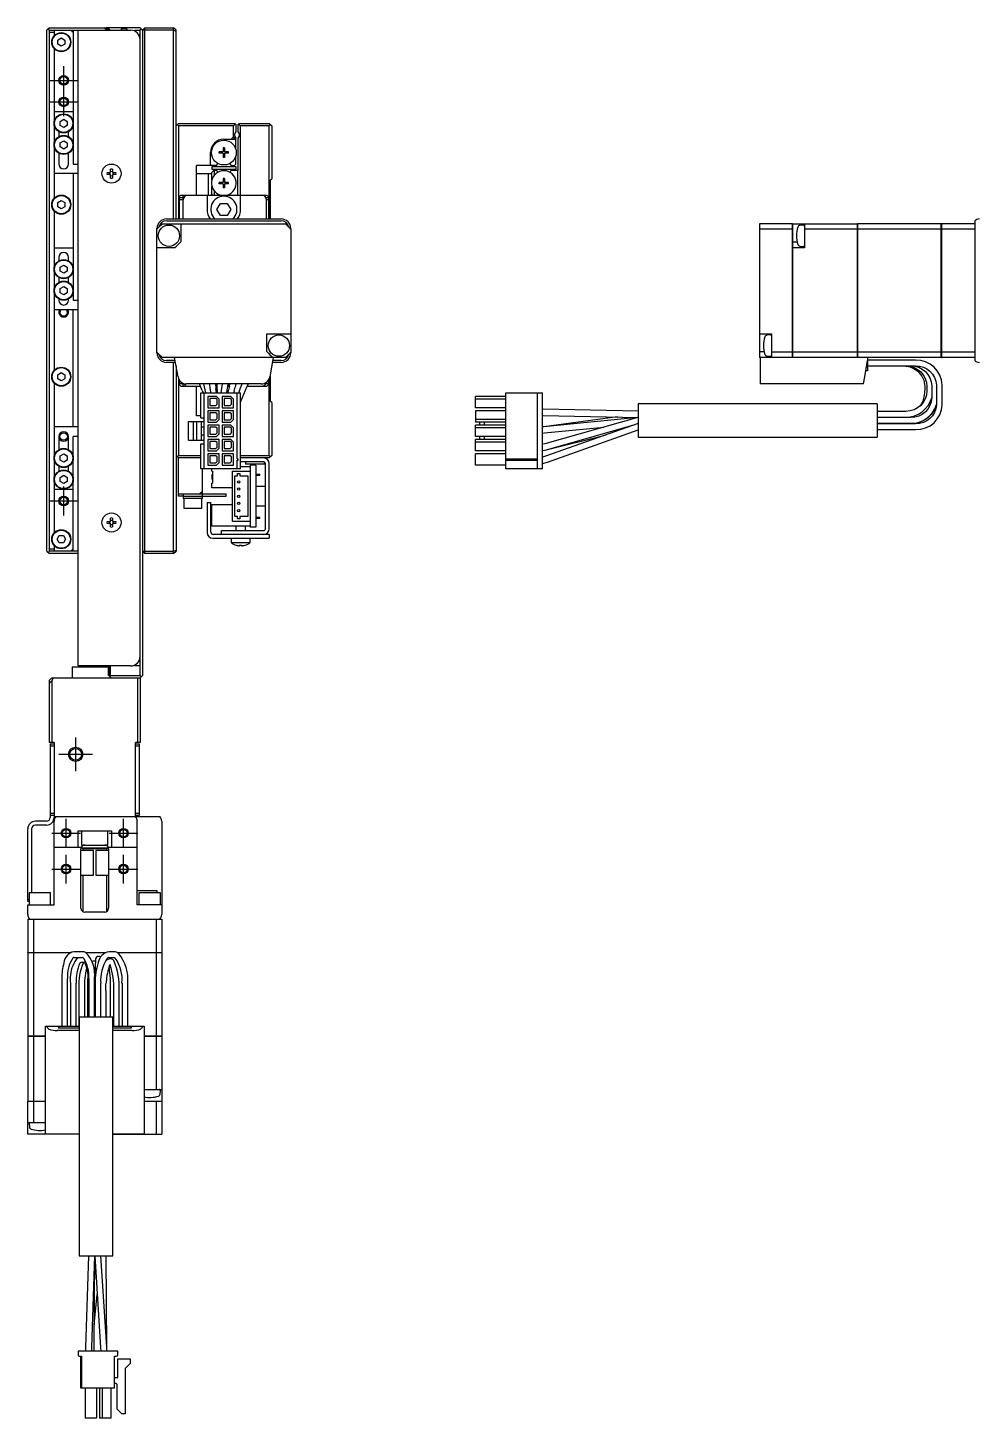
# Model space of a CAD drawing. Extents: x 0 to 803, y -8 to 480.
# Drawn here: x 418.7 to 617.3, y 96.7 to 387.6 of the extents above; entities that cross this region are included whole.
import ezdxf

# ---------------------------------------------------------------- set-up
doc = ezdxf.new("R2010")
doc.units = 0
doc.header["$LTSCALE"] = 0.5
doc.linetypes.add('CENTER', pattern=[50.8, 31.75, -6.35, 6.35, -6.35])
for name, color, linetype in [('MSM_CENTER', 1, 'CENTER'), ('MSM_CONTINUOUS', 7, 'CONTINUOUS'), ('MSM_NARROW', 5, 'CONTINUOUS')]:
    doc.layers.add(name, color=color, linetype=linetype)

msp = doc.modelspace()

# ---------------------------------------------------------------- linework, layer by layer
at = {"layer": 'MSM_CENTER'}
for p, q in [((426.24, 369.11), (426.24, 379.61)), ((423.24, 376.61), (429.24, 376.61)), ((423.24, 372.11), (429.24, 372.11)), ((426.24, 285.61), (426.24, 291.61)), ((423.24, 288.61), (429.24, 288.61)), ((428.74, 239.11), (428.74, 232.11)), ((425.24, 235.61), (432.24, 235.61)), ((426.74, 216.11), (426.74, 222.11)), ((438.74, 216.11), (438.74, 222.11)), ((423.74, 219.11), (429.74, 219.11)), ((435.74, 219.11), (441.74, 219.11)), ((426.74, 208.61), (426.74, 214.61)), ((438.74, 208.61), (438.74, 214.61)), ((423.74, 211.61), (429.74, 211.61)), ((435.74, 211.61), (441.74, 211.61))]:
    msp.add_line(p, q, dxfattribs=at)
at = {"layer": 'MSM_CONTINUOUS'}
for p, q in [((423.24, 387.61), (422.74, 387.11)), ((422.74, 278.11), (422.74, 387.11)), ((422.99, 387.36), (423.24, 387.11)), ((423.24, 387.61), (434.74, 387.61)), ((423.24, 278.11), (423.24, 387.11)), ((423.24, 387.11), (440.24, 387.11)), ((424.24, 387.11), (424.24, 385.93)), ((427.74, 387.11), (428.24, 386.61)), ((428.24, 387.11), (428.24, 359.11)), ((429.24, 254.11), (429.24, 387.11)), ((435.24, 387.11), (434.74, 387.61)), ((434.84, 387.51), (435.04, 387.51)), ((434.94, 387.51), (435.04, 387.61)), ((442.24, 387.61), (435.04, 387.61)), ((435.04, 387.11), (435.14, 387.21)), ((435.34, 387.11), (435.34, 387.21)), ((435.54, 387.11), (435.54, 387.61)), ((435.74, 387.11), (435.74, 387.61)), ((435.94, 387.11), (435.74, 387.31)), ((439.44, 387.41), (438.24, 387.41)), ((438.24, 387.41), (438.24, 387.11)), ((439.44, 387.41), (439.44, 387.11)), ((441.04, 387.11), (442.24, 387.11)), ((442.24, 387.61), (442.74, 387.11)), ((442.49, 387.36), (442.24, 387.11)), ((442.24, 252.11), (442.24, 387.11)), ((443.24, 387.61), (442.74, 387.11)), ((449.24, 387.11), (442.74, 387.11)), ((442.74, 387.11), (442.74, 252.11)), ((443.24, 387.61), (449.24, 387.61)), ((443.24, 277.61), (443.24, 387.61)), ((449.24, 347.61), (449.24, 387.61)), ((449.74, 387.11), (449.24, 387.61)), ((449.24, 387.11), (449.74, 386.9)), ((449.74, 347.61), (449.74, 387.11)), ((424.24, 386.61), (423.24, 386.61)), ((424.99, 385.04), (425.74, 385.48)), ((424.99, 384.18), (424.99, 385.04)), ((425.74, 383.75), (424.99, 384.18)), ((425.74, 385.48), (426.49, 385.04)), ((426.49, 384.18), (425.74, 383.75)), ((426.49, 385.04), (426.49, 384.18)), ((424.24, 383.29), (424.24, 351.93)), ((424.24, 370.11), (428.24, 370.11)), ((425.49, 368.04), (426.24, 368.48)), ((425.49, 367.18), (425.49, 368.04)), ((426.24, 366.75), (425.49, 367.18)), ((426.24, 368.48), (426.99, 368.04)), ((426.99, 367.18), (426.24, 366.75)), ((426.99, 368.04), (426.99, 367.18)), ((449.74, 367.11), (450.24, 367.61)), ((449.99, 367.36), (450.24, 367.11)), ((450.24, 367.61), (462.04, 367.61)), ((450.24, 367.11), (450.24, 347.61)), ((461.74, 367.11), (450.24, 367.11)), ((461.74, 367.11), (462.14, 367.51)), ((461.74, 364.81), (461.74, 367.11)), ((462.24, 367.41), (462.04, 367.61)), ((462.24, 367.41), (462.24, 365.87)), ((462.74, 367.41), (462.94, 367.61)), ((462.74, 365.87), (462.74, 367.41)), ((462.79, 367.46), (463.14, 367.11)), ((462.94, 367.61), (469.24, 367.61)), ((463.14, 367.11), (463.14, 352.61)), ((469.24, 367.11), (463.14, 367.11)), ((469.24, 367.61), (469.74, 367.11)), ((469.49, 367.36), (469.24, 367.11)), ((469.24, 347.61), (469.24, 367.11)), ((469.74, 367.11), (469.74, 356.01)), ((425.24, 365.88), (425.24, 364.84)), ((425.49, 363.54), (426.24, 363.98)), ((426.24, 363.98), (426.99, 363.54)), ((427.24, 364.84), (427.24, 365.88)), ((459.74, 364.31), (462.24, 364.31)), ((461.74, 364.81), (461.24, 364.31)), ((462.09, 364.31), (461.74, 364.81)), ((462.24, 362.23), (462.24, 364.55)), ((462.74, 357.81), (462.74, 364.55)), ((425.24, 361.38), (425.24, 359.11)), ((425.49, 362.68), (425.49, 363.54)), ((426.24, 362.25), (425.49, 362.68)), ((426.99, 362.68), (426.24, 362.25)), ((426.99, 363.54), (426.99, 362.68)), ((427.24, 359.11), (427.24, 361.38)), ((456.94, 358.81), (456.94, 361.51)), ((459.54, 361.66), (458.74, 361.66)), ((458.74, 361.37), (458.74, 361.66)), ((459.54, 361.37), (458.74, 361.37)), ((459.27, 361.66), (459.27, 361.37)), ((459.89, 362.51), (459.6, 362.51)), ((459.6, 362.51), (459.6, 361.72)), ((459.89, 361.98), (459.6, 361.98)), ((459.6, 361.31), (459.6, 360.51)), ((459.6, 361.04), (459.89, 361.04)), ((459.89, 362.51), (459.89, 361.72)), ((459.89, 361.31), (459.89, 360.51)), ((460.74, 361.66), (459.95, 361.66)), ((460.74, 361.37), (459.95, 361.37)), ((460.21, 361.66), (460.21, 361.37)), ((460.74, 361.37), (460.74, 361.66)), ((462.24, 359.11), (462.24, 360.8)), ((428.24, 359.11), (429.24, 359.11)), ((436.04, 357.31), (436.04, 358.04)), ((436.44, 358.04), (436.44, 357.31)), ((458.19, 358.81), (454.04, 358.81)), ((454.04, 352.61), (454.04, 358.81)), ((457.24, 358.61), (457.24, 358.01)), ((457.24, 358.61), (462.24, 358.61)), ((457.24, 358.01), (462.24, 358.01)), ((457.74, 357.81), (457.24, 357.31)), ((457.74, 357.81), (457.74, 356.77)), ((457.74, 357.81), (458.2, 357.81)), ((458.19, 358.81), (458.34, 359.07)), ((458.2, 357.81), (458.28, 357.67)), ((459.89, 360.51), (459.6, 360.51)), ((461.07, 357.44), (461.28, 357.81)), ((461.14, 359.07), (461.29, 358.81)), ((461.28, 357.81), (462.74, 357.81)), ((461.29, 358.81), (461.94, 358.81)), ((461.94, 358.81), (462.24, 359.11)), ((462.24, 358.61), (462.24, 358.01)), ((462.64, 352.61), (462.64, 357.81)), ((429.24, 357.11), (424.24, 357.11)), ((428.24, 357.11), (428.24, 330.61)), ((435.31, 357.31), (436.04, 357.31)), ((436.04, 356.91), (435.31, 356.91)), ((436.04, 356.18), (436.04, 356.91)), ((436.44, 357.31), (437.17, 357.31)), ((437.17, 356.91), (436.44, 356.91)), ((436.44, 356.91), (436.44, 356.18)), ((457.24, 357.06), (454.04, 357.06)), ((456.54, 352.61), (456.54, 357.06)), ((457.24, 355.83), (457.24, 357.31)), ((459.54, 355.26), (458.74, 355.26)), ((458.74, 354.97), (458.74, 355.26)), ((459.54, 354.97), (458.74, 354.97)), ((459.27, 355.26), (459.27, 354.97)), ((459.89, 356.11), (459.6, 356.11)), ((459.6, 356.11), (459.6, 355.32)), ((459.89, 355.58), (459.6, 355.58)), ((459.6, 354.91), (459.6, 354.11)), ((459.89, 356.11), (459.89, 355.32)), ((459.89, 354.91), (459.89, 354.11)), ((460.74, 355.26), (459.95, 355.26)), ((460.74, 354.97), (459.95, 354.97)), ((460.21, 355.26), (460.21, 354.97)), ((460.74, 354.97), (460.74, 355.26)), ((469.44, 355.71), (469.74, 356.01)), ((469.44, 355.71), (469.44, 347.61)), ((450.74, 352.61), (450.24, 352.11)), ((450.44, 352.11), (451.24, 352.11)), ((450.44, 347.61), (450.44, 352.11)), ((450.74, 352.61), (468.74, 352.61)), ((451.24, 351.61), (451.24, 352.61)), ((456.24, 352.61), (456.24, 349.61)), ((457.24, 352.61), (457.24, 354.4)), ((457.24, 352.81), (457.44, 352.61)), ((457.74, 353.45), (457.74, 352.61)), ((459.6, 354.64), (459.89, 354.64)), ((459.89, 354.11), (459.6, 354.11)), ((463.24, 349.61), (463.24, 352.61)), ((468.24, 352.41), (468.24, 352.61)), ((468.51, 352.11), (469.04, 352.11)), ((469.24, 352.11), (468.74, 352.61)), ((469.04, 352.11), (469.04, 347.61)), ((424.24, 349.29), (424.24, 315.93)), ((424.99, 351.04), (425.74, 351.48)), ((424.99, 350.18), (424.99, 351.04)), ((425.74, 349.75), (424.99, 350.18)), ((425.74, 351.48), (426.49, 351.04)), ((426.49, 350.18), (425.74, 349.75)), ((426.49, 351.04), (426.49, 350.18)), ((451.24, 351.61), (450.44, 351.61)), ((451.24, 347.61), (451.24, 351.61)), ((458.3, 349.61), (459.02, 350.86)), ((459.02, 348.36), (458.3, 349.61)), ((459.02, 350.86), (460.46, 350.86)), ((460.46, 350.86), (461.18, 349.61)), ((461.18, 349.61), (460.46, 348.36)), ((469.04, 351.61), (468.64, 351.61)), ((468.64, 347.61), (468.64, 351.61)), ((446.9, 346.61), (472.59, 346.61)), ((447.74, 347.61), (471.74, 347.61)), ((447.74, 347.23), (471.74, 347.23)), ((450.74, 346.61), (450.74, 342.86)), ((460.46, 348.36), (459.02, 348.36)), ((578.66, 346.61), (571.77, 346.61)), ((571.77, 346.61), (571.77, 318.61)), ((578.66, 318.61), (578.66, 346.61)), ((578.67, 346.6), (578.66, 346.6)), ((578.67, 346.61), (578.67, 318.61)), ((578.67, 346.61), (592.27, 346.61)), ((580.96, 346.34), (580.19, 346.28)), ((581.17, 346.61), (581.17, 341.61)), ((592.27, 318.61), (592.27, 346.61)), ((592.27, 346.6), (592.28, 346.6)), ((609.77, 346.61), (592.28, 346.61)), ((592.28, 346.61), (592.28, 318.61)), ((609.77, 318.61), (609.77, 346.61)), ((609.77, 346.6), (609.78, 346.6)), ((616.77, 346.61), (609.78, 346.61)), ((609.78, 346.61), (609.78, 318.61)), ((616.77, 347.23), (616.77, 317.99)), ((445.74, 319.61), (445.74, 345.61)), ((473.74, 345.61), (473.74, 319.61)), ((578.66, 345.46), (571.77, 345.46)), ((578.67, 345.45), (578.66, 345.45)), ((592.27, 345.46), (581.17, 345.46)), ((592.27, 345.45), (592.28, 345.45)), ((609.77, 345.46), (592.28, 345.46)), ((609.77, 345.45), (609.78, 345.45)), ((616.77, 345.46), (609.78, 345.46)), ((424.24, 341.61), (428.24, 341.61)), ((449.49, 341.61), (445.74, 341.61)), ((578.67, 342.86), (579.61, 342.86)), ((581.17, 341.61), (578.67, 341.61)), ((580.19, 341.95), (580.96, 341.88)), ((425.24, 339.61), (425.24, 338.84)), ((425.49, 337.54), (426.24, 337.98)), ((425.49, 336.68), (425.49, 337.54)), ((426.24, 337.98), (426.99, 337.54)), ((426.99, 337.54), (426.99, 336.68)), ((427.24, 338.84), (427.24, 339.61)), ((425.24, 335.38), (425.24, 334.34)), ((426.24, 336.25), (425.49, 336.68)), ((426.99, 336.68), (426.24, 336.25)), ((427.24, 334.34), (427.24, 335.38)), ((425.49, 333.04), (426.24, 333.48)), ((425.49, 332.18), (425.49, 333.04)), ((426.24, 331.75), (425.49, 332.18)), ((426.24, 333.48), (426.99, 333.04)), ((426.99, 332.18), (426.24, 331.75)), ((426.99, 333.04), (426.99, 332.18)), ((425.24, 330.88), (425.24, 330.61)), ((427.24, 330.61), (427.24, 330.88)), ((428.24, 330.61), (429.24, 330.61)), ((429.24, 328.61), (424.24, 328.61)), ((428.24, 304.11), (428.24, 328.61)), ((468.74, 323.61), (473.74, 323.61)), ((468.74, 319.86), (468.74, 323.61)), ((571.77, 323.61), (574.27, 323.61)), ((574.07, 323.34), (573.3, 323.28)), ((574.27, 323.61), (574.27, 318.61)), ((472.59, 318.61), (446.89, 318.61)), ((449.55, 317.99), (447.74, 317.99)), ((449.62, 317.61), (447.74, 317.61)), ((449.24, 277.61), (449.24, 317.61)), ((450.15, 314.6), (449.44, 318.61)), ((470.04, 318.61), (469.33, 314.6)), ((471.74, 317.61), (469.86, 317.61)), ((471.74, 317.99), (469.93, 317.99)), ((571.77, 319.86), (572.72, 319.86)), ((609.77, 318.61), (571.77, 318.61)), ((571.87, 318.61), (571.87, 313.11)), ((573.3, 318.95), (574.07, 318.88)), ((578.66, 319.77), (574.27, 319.77)), ((578.67, 319.77), (578.66, 319.77)), ((578.67, 318.62), (578.66, 318.62)), ((592.27, 319.77), (578.67, 319.77)), ((592.27, 319.77), (592.28, 319.77)), ((592.27, 318.62), (592.28, 318.62)), ((609.77, 319.77), (592.28, 319.77)), ((593.77, 314.6), (594.37, 318.01)), ((594.37, 318.61), (594.37, 315.81)), ((604.37, 318.06), (594.37, 318.06)), ((609.77, 319.77), (609.78, 319.77)), ((609.77, 318.62), (609.78, 318.62)), ((616.77, 319.77), (609.78, 319.77)), ((616.77, 318.61), (609.78, 318.61)), ((424.99, 315.04), (425.74, 315.48)), ((424.99, 314.18), (424.99, 315.04)), ((425.74, 313.75), (424.99, 314.18)), ((425.74, 315.48), (426.49, 315.04)), ((426.49, 314.18), (425.74, 313.75)), ((426.49, 315.04), (426.49, 314.18)), ((449.74, 316.91), (449.74, 278.11)), ((450.24, 314.27), (450.24, 298.11)), ((469.24, 298.11), (469.24, 314.27)), ((469.44, 315.21), (469.44, 309.51)), ((593.51, 313.11), (593.77, 314.6)), ((594.37, 315.81), (593.99, 315.81)), ((594.37, 316.86), (604.37, 316.86)), ((601.89, 316.86), (602.13, 316.86)), ((424.24, 313.29), (424.24, 281.93)), ((450.24, 313.11), (450.74, 312.61)), ((450.44, 313.11), (450.44, 313.89)), ((450.44, 313.61), (450.68, 313.61)), ((451.24, 313.11), (450.44, 313.11)), ((450.74, 312.61), (454.85, 312.61)), ((451.24, 312.61), (451.24, 313.25)), ((467.56, 313.11), (451.92, 313.11)), ((454.04, 306.41), (454.04, 312.61)), ((455.23, 311.7), (454.64, 313.11)), ((455.23, 311.7), (455.44, 311.21)), ((455.99, 311.21), (455.57, 313.11)), ((456.9, 311.99), (456.8, 313.11)), ((456.9, 311.99), (456.96, 311.21)), ((458.01, 313.11), (458.09, 312.09)), ((458.34, 312.61), (458.05, 312.61)), ((458.17, 311.21), (458.09, 312.09)), ((458.36, 311.95), (458.33, 313.11)), ((458.36, 311.95), (458.37, 311.21)), ((459.4, 313.11), (459.13, 311.21)), ((460.34, 311.21), (460.62, 313.11)), ((460.9, 312.61), (460.54, 312.61)), ((460.63, 311.21), (460.74, 311.79)), ((460.91, 312.66), (460.74, 311.79)), ((460.91, 312.66), (461, 313.11)), ((461.92, 311.56), (461.85, 311.21)), ((461.92, 311.56), (462.09, 312.44)), ((462.22, 313.11), (462.09, 312.44)), ((462.87, 311.21), (463.28, 312.52)), ((463.21, 309.26), (464.64, 312.63)), ((463.53, 313.09), (463.27, 312.48)), ((463.47, 313.11), (463.28, 312.52)), ((463.31, 312.61), (463.33, 312.61)), ((464.63, 312.61), (468.74, 312.61)), ((464.84, 313.11), (464.64, 312.63)), ((468.24, 312.61), (468.24, 312.81)), ((469.04, 313.11), (468.51, 313.11)), ((468.74, 312.61), (469.24, 313.11)), ((468.81, 313.61), (469.04, 313.61)), ((469.04, 313.89), (469.04, 313.11)), ((593.51, 313.11), (571.87, 313.11)), ((606.3, 312.1), (606.18, 310.71)), ((606.77, 312.55), (606.77, 311.67)), ((607.77, 312.7), (607.77, 310.22)), ((608.77, 312.86), (608.77, 308.76)), ((609.97, 308.76), (609.97, 312.86)), ((454.93, 306.02), (454.93, 311.21)), ((454.93, 311.21), (463.21, 311.21)), ((455.64, 295.36), (455.64, 311.21)), ((456.37, 310.49), (456.37, 308.09)), ((458.17, 310.49), (456.37, 310.49)), ((458.07, 310.08), (456.82, 310.08)), ((456.82, 310.08), (456.82, 308.61)), ((456.82, 308.61), (458.07, 308.61)), ((458.32, 309.83), (458.07, 310.08)), ((458.07, 308.61), (458.32, 308.86)), ((458.17, 310.49), (458.77, 309.89)), ((458.32, 308.86), (458.32, 309.83)), ((458.77, 308.09), (458.77, 309.89)), ((459.37, 310.49), (459.37, 308.09)), ((461.17, 310.49), (459.37, 310.49)), ((461.07, 310.08), (459.82, 310.08)), ((459.82, 310.08), (459.82, 308.61)), ((459.82, 308.61), (461.07, 308.61)), ((461.32, 309.83), (461.07, 310.08)), ((461.07, 308.61), (461.32, 308.86)), ((461.77, 309.89), (461.17, 310.49)), ((461.32, 308.86), (461.32, 309.83)), ((461.77, 308.09), (461.77, 309.89)), ((462.5, 297.44), (462.5, 311.21)), ((463.21, 295.36), (463.21, 311.21)), ((469.74, 309.21), (469.44, 309.51)), ((469.74, 309.21), (469.74, 298.11)), ((518.72, 310.49), (512.37, 310.49)), ((512.37, 308.09), (512.37, 310.49)), ((518.72, 309.89), (512.37, 309.89)), ((518.72, 311.21), (526.37, 311.21)), ((518.72, 295.36), (518.72, 311.21)), ((525.35, 295.36), (525.35, 311.21)), ((526.37, 295.36), (526.37, 311.21)), ((546.37, 308.96), (546.37, 301.96)), ((596.37, 308.96), (546.37, 308.96)), ((596.37, 308.96), (596.37, 301.96)), ((608.76, 308.77), (608.77, 308.8)), ((454.93, 306.41), (454.04, 306.41)), ((454.93, 306.02), (455.64, 306.02)), ((456.37, 308.09), (458.77, 308.09)), ((456.37, 307.49), (456.37, 305.09)), ((458.77, 307.49), (456.37, 307.49)), ((458.07, 307.08), (456.82, 307.08)), ((456.82, 307.08), (456.82, 305.61)), ((456.82, 305.61), (458.07, 305.61)), ((458.32, 306.83), (458.07, 307.08)), ((458.07, 305.61), (458.32, 305.86)), ((458.17, 305.09), (458.77, 305.69)), ((458.32, 305.86), (458.32, 306.83)), ((458.77, 305.69), (458.77, 307.49)), ((459.37, 308.09), (461.77, 308.09)), ((459.37, 307.49), (459.37, 305.09)), ((461.77, 307.49), (459.37, 307.49)), ((461.07, 307.08), (459.82, 307.08)), ((459.82, 307.08), (459.82, 305.61)), ((459.82, 305.61), (461.07, 305.61)), ((461.32, 306.83), (461.07, 307.08)), ((461.07, 305.61), (461.32, 305.86)), ((461.77, 305.69), (461.17, 305.09)), ((461.32, 305.86), (461.32, 306.83)), ((461.77, 305.69), (461.77, 307.49)), ((518.72, 308.09), (512.37, 308.09)), ((518.72, 307.49), (512.37, 307.49)), ((512.37, 307.49), (512.37, 305.09)), ((518.72, 305.69), (512.37, 305.69)), ((526.48, 307.81), (526.37, 307.81)), ((526.37, 306.51), (526.46, 306.51)), ((526.37, 306.51), (526.53, 306.51)), ((526.46, 306.51), (546.37, 306.11)), ((546.37, 307.41), (526.48, 307.81)), ((542.07, 306.2), (526.62, 304.15)), ((546.25, 306.1), (526.65, 304.14)), ((546.29, 306.11), (526.87, 300.58)), ((602.37, 307.36), (596.37, 307.36)), ((596.37, 306.16), (603.37, 306.16)), ((603.37, 306.06), (596.37, 306.06)), ((604.09, 306.21), (602.87, 306.06)), ((603.37, 306.16), (604.09, 306.22)), ((604.09, 306.22), (604.11, 306.22)), ((604.11, 306.22), (604.09, 306.21)), ((429.24, 304.11), (424.24, 304.11)), ((452.36, 301.36), (452.36, 305.22)), ((452.36, 305.22), (455.39, 305.22)), ((453.38, 301.36), (453.38, 305.22)), ((454.08, 301.36), (454.08, 305.22)), ((455.08, 301.36), (455.08, 305.22)), ((455.08, 304.12), (455.64, 304.12)), ((456.37, 305.09), (458.17, 305.09)), ((456.37, 304.49), (456.37, 302.09)), ((458.77, 304.49), (456.37, 304.49)), ((458.07, 304.08), (456.82, 304.08)), ((456.82, 304.08), (456.82, 302.61)), ((456.82, 302.61), (458.07, 302.61)), ((458.32, 303.83), (458.07, 304.08)), ((458.07, 302.61), (458.32, 302.86)), ((458.17, 302.09), (458.77, 302.69)), ((458.32, 302.86), (458.32, 303.83)), ((458.77, 302.69), (458.77, 304.49)), ((459.37, 305.09), (461.17, 305.09)), ((459.37, 304.49), (459.37, 302.09)), ((461.17, 304.49), (459.37, 304.49)), ((461.07, 304.08), (459.82, 304.08)), ((459.82, 304.08), (459.82, 302.61)), ((459.82, 302.61), (461.07, 302.61)), ((461.32, 303.83), (461.07, 304.08)), ((461.07, 302.61), (461.32, 302.86)), ((461.77, 303.89), (461.17, 304.49)), ((461.32, 302.86), (461.32, 303.83)), ((461.77, 302.09), (461.77, 303.89)), ((518.72, 305.09), (512.37, 305.09)), ((518.72, 304.49), (512.37, 304.49)), ((512.37, 302.09), (512.37, 304.49)), ((518.72, 303.89), (512.37, 303.89)), ((513.26, 304.49), (513.26, 305.09)), ((514.26, 304.49), (514.26, 305.09)), ((526.65, 304.14), (526.37, 304.12)), ((526.37, 302.82), (526.78, 302.85)), ((526.78, 302.85), (539.19, 304.09)), ((546.37, 304.85), (526.97, 297.96)), ((527.22, 299.33), (545.44, 304.52)), ((527.41, 296.74), (546.37, 303.47)), ((596.37, 304.86), (603.37, 304.86)), ((604.37, 304.76), (596.37, 304.76)), ((596.37, 303.56), (604.37, 303.56)), ((425.24, 302.11), (425.24, 299.34)), ((427.24, 299.34), (427.24, 302.11)), ((429.24, 302.11), (428.24, 302.11)), ((428.24, 278.11), (428.24, 302.11)), ((452.36, 301.36), (455.39, 301.36)), ((454.93, 295.36), (454.93, 300.56)), ((454.93, 300.56), (455.64, 300.56)), ((455.08, 302.47), (455.64, 302.47)), ((456.37, 302.09), (458.17, 302.09)), ((456.37, 301.49), (456.37, 299.09)), ((458.77, 301.49), (456.37, 301.49)), ((458.07, 301.08), (456.82, 301.08)), ((456.82, 301.08), (456.82, 299.61)), ((458.32, 300.83), (458.07, 301.08)), ((458.07, 299.61), (458.32, 299.86)), ((458.17, 299.09), (458.77, 299.69)), ((458.32, 299.86), (458.32, 300.83)), ((458.77, 299.69), (458.77, 301.49)), ((459.37, 302.09), (461.77, 302.09)), ((459.37, 301.49), (459.37, 299.09)), ((461.17, 301.49), (459.37, 301.49)), ((461.07, 301.08), (459.82, 301.08)), ((459.82, 301.08), (459.82, 299.61)), ((461.32, 300.83), (461.07, 301.08)), ((461.07, 299.61), (461.32, 299.86)), ((461.77, 300.89), (461.17, 301.49)), ((461.32, 299.86), (461.32, 300.83)), ((461.77, 299.09), (461.77, 300.89)), ((518.72, 302.09), (512.37, 302.09)), ((512.37, 299.09), (512.37, 301.49)), ((518.72, 301.49), (512.37, 301.49)), ((518.72, 300.89), (512.37, 300.89)), ((513.26, 301.49), (513.26, 302.09)), ((514.26, 301.49), (514.26, 302.09)), ((526.87, 300.58), (526.37, 300.47)), ((527.14, 299.28), (539.45, 302.39)), ((546.37, 301.96), (596.37, 301.96)), ((425.49, 298.04), (426.24, 298.48)), ((425.49, 297.18), (425.49, 298.04)), ((426.24, 296.75), (425.49, 297.18)), ((426.24, 298.48), (426.99, 298.04)), ((426.99, 297.18), (426.24, 296.75)), ((426.99, 298.04), (426.99, 297.18)), ((450.24, 297.61), (449.74, 298.11)), ((450.24, 298.11), (449.99, 297.86)), ((450.24, 298.11), (454.93, 298.11)), ((454.93, 297.61), (450.24, 297.61)), ((450.24, 289.61), (450.24, 297.61)), ((456.37, 299.09), (458.17, 299.09)), ((456.37, 298.49), (456.37, 296.09)), ((458.77, 298.49), (456.37, 298.49)), ((456.82, 299.61), (458.07, 299.61)), ((458.07, 298.08), (456.82, 298.08)), ((456.82, 298.08), (456.82, 296.61)), ((458.32, 297.83), (458.07, 298.08)), ((458.07, 296.61), (458.32, 296.86)), ((458.32, 296.86), (458.32, 297.83)), ((458.77, 296.69), (458.77, 298.49)), ((459.37, 299.09), (461.77, 299.09)), ((461.77, 298.49), (459.37, 298.49)), ((459.37, 298.49), (459.37, 296.09)), ((459.82, 299.61), (461.07, 299.61)), ((461.07, 298.08), (459.82, 298.08)), ((459.82, 298.08), (459.82, 296.61)), ((461.32, 297.83), (461.07, 298.08)), ((461.07, 296.61), (461.32, 296.86)), ((461.32, 296.86), (461.32, 297.83)), ((461.77, 296.09), (461.77, 298.49)), ((462.5, 297.44), (462.6, 297.44)), ((462.6, 297.14), (462.5, 297.14)), ((462.5, 295.36), (462.5, 297.14)), ((463.21, 298.11), (469.24, 298.11)), ((469.24, 297.61), (463.21, 297.61)), ((463.24, 296.81), (463.24, 297.61)), ((468.04, 296.81), (463.24, 296.81)), ((464.24, 296.81), (464.24, 296.31)), ((468.24, 296.31), (468.24, 296.76)), ((469.24, 298.11), (469.49, 297.86)), ((469.74, 298.11), (469.24, 297.61)), ((518.72, 299.09), (512.37, 299.09)), ((512.37, 296.09), (512.37, 298.49)), ((518.72, 298.49), (512.37, 298.49)), ((518.72, 297.44), (525.35, 297.44)), ((518.72, 297.14), (525.35, 297.14)), ((526.37, 299.15), (527.22, 299.33)), ((526.37, 299.15), (527.14, 299.28)), ((526.98, 297.97), (526.37, 297.8)), ((526.97, 297.96), (526.37, 297.8)), ((526.37, 296.48), (527.41, 296.74)), ((425.24, 295.88), (425.24, 294.84)), ((425.49, 293.54), (426.24, 293.98)), ((426.24, 293.98), (426.99, 293.54)), ((427.24, 294.84), (427.24, 295.88)), ((463.21, 295.36), (454.93, 295.36)), ((455.24, 289.11), (455.24, 295.36)), ((456.37, 296.09), (458.17, 296.09)), ((456.82, 296.61), (458.07, 296.61)), ((457.24, 294.86), (457.24, 295.36)), ((457.24, 294.86), (457.34, 294.86)), ((457.24, 294.06), (457.24, 293.16)), ((457.34, 294.06), (457.24, 294.06)), ((457.34, 294.86), (457.34, 292.36)), ((458.17, 296.09), (458.77, 296.69)), ((459.37, 296.09), (461.77, 296.09)), ((459.82, 296.61), (461.07, 296.61)), ((461.54, 294.86), (465.24, 294.86)), ((461.54, 284.36), (461.54, 294.86)), ((462.04, 293.86), (462.59, 293.86)), ((462.04, 285.36), (462.04, 293.86)), ((462.59, 293.86), (462.59, 294.36)), ((462.59, 294.36), (463.09, 294.36)), ((463.09, 294.36), (463.09, 293.86)), ((463.09, 293.86), (464.74, 293.86)), ((463.21, 295.86), (465.24, 295.86)), ((468.24, 296.31), (464.24, 296.31)), ((464.74, 293.86), (464.74, 285.36)), ((466.44, 296.11), (465.24, 296.11)), ((465.24, 296.11), (465.24, 283.11)), ((466.44, 296.11), (466.44, 283.11)), ((466.44, 294.24), (467.24, 294.24)), ((466.44, 293.99), (467.24, 293.99)), ((467.24, 293.99), (467.24, 294.24)), ((468.44, 282.81), (468.44, 296.41)), ((469.24, 282.81), (469.24, 296.41)), ((518.72, 296.09), (512.37, 296.09)), ((526.37, 295.36), (518.72, 295.36)), ((424.24, 291.11), (428.24, 291.11)), ((425.49, 292.68), (425.49, 293.54)), ((426.24, 292.25), (425.49, 292.68)), ((426.99, 292.68), (426.24, 292.25)), ((426.99, 293.54), (426.99, 292.68)), ((457.34, 293.69), (457.24, 293.69)), ((457.34, 293.54), (457.24, 293.54)), ((457.34, 293.16), (457.24, 293.16)), ((457.24, 292.36), (457.34, 292.36)), ((457.24, 291.36), (457.24, 292.36)), ((461.54, 291.36), (457.24, 291.36)), ((468.44, 291.61), (466.44, 291.61)), ((450.24, 290.11), (460.24, 290.11)), ((451.24, 289.61), (450.24, 289.61)), ((451.24, 290.11), (451.24, 289.11)), ((451.24, 289.61), (453.24, 289.61)), ((455.24, 289.11), (451.24, 289.11)), ((451.34, 289.11), (451.34, 287.11)), ((453.24, 289.61), (455.24, 289.61)), ((455.24, 290.61), (454.74, 290.11)), ((455.14, 287.11), (455.14, 289.11)), ((455.24, 289.61), (460.24, 289.61)), ((456.24, 288.31), (457.04, 288.31)), ((456.24, 288.31), (456.24, 282.01)), ((457.04, 282.11), (457.04, 288.31)), ((460.24, 289.61), (460.24, 290.11)), ((451.34, 287.11), (455.14, 287.11)), ((457.24, 283.36), (457.24, 287.86)), ((457.24, 287.86), (461.54, 287.86)), ((462.59, 285.36), (462.04, 285.36)), ((462.59, 284.86), (462.59, 285.36)), ((464.74, 285.36), (463.09, 285.36)), ((463.09, 285.36), (463.09, 284.86)), ((466.44, 287.61), (468.44, 287.61)), ((466.44, 285.24), (467.24, 285.24)), ((467.24, 284.99), (467.24, 285.24)), ((435.31, 284.31), (436.04, 284.31)), ((436.04, 283.91), (435.31, 283.91)), ((436.04, 284.31), (436.04, 285.04)), ((436.04, 283.18), (436.04, 283.91)), ((436.44, 285.04), (436.44, 284.31)), ((436.44, 284.31), (437.17, 284.31)), ((437.17, 283.91), (436.44, 283.91)), ((436.44, 283.91), (436.44, 283.18)), ((465.24, 283.36), (457.24, 283.36)), ((459.24, 281.61), (459.24, 282.41)), ((459.24, 282.41), (468.04, 282.41)), ((461.54, 284.36), (465.24, 284.36)), ((462.24, 283.36), (462.24, 282.41)), ((463.09, 284.86), (462.59, 284.86)), ((464.24, 282.41), (464.24, 283.36)), ((466.44, 283.11), (465.24, 283.11)), ((466.44, 284.99), (467.24, 284.99)), ((424.24, 279.29), (424.24, 278.11)), ((424.87, 280.61), (425.31, 281.36)), ((425.31, 279.86), (424.87, 280.61)), ((425.31, 281.36), (426.17, 281.36)), ((426.17, 279.86), (425.31, 279.86)), ((426.17, 281.36), (426.61, 280.61)), ((426.61, 280.61), (426.17, 279.86)), ((457.44, 280.81), (469.24, 280.81)), ((469.24, 281.61), (457.54, 281.61)), ((461.24, 280.81), (461.24, 279.91)), ((461.24, 279.91), (465.24, 279.91)), ((462.29, 279.36), (462.31, 279.36)), ((463.04, 279.36), (463.44, 279.36)), ((463.04, 279.22), (463.04, 279.36)), ((463.44, 279.36), (463.44, 279.22)), ((464.17, 279.36), (464.19, 279.36)), ((465.24, 279.91), (465.24, 280.81)), ((469.24, 281.61), (469.24, 280.81)), ((422.74, 278.11), (423.24, 277.61)), ((423.24, 278.11), (422.99, 277.86)), ((423.24, 278.61), (424.24, 278.61)), ((429.24, 278.11), (423.24, 278.11)), ((429.24, 277.61), (423.24, 277.61)), ((428.24, 278.61), (427.74, 278.11)), ((442.74, 278.11), (449.24, 278.11)), ((442.74, 278.11), (443.24, 277.61)), ((449.24, 277.61), (443.24, 277.61)), ((449.24, 278.11), (449.74, 278.32)), ((449.24, 277.61), (449.74, 278.11)), ((427.99, 253.91), (435.64, 253.91)), ((427.99, 253.91), (427.99, 251.61)), ((440.24, 254.11), (429.24, 254.11)), ((429.74, 254.11), (429.74, 253.91)), ((435.64, 252.11), (435.64, 254.11)), ((435.74, 252.01), (435.74, 254.11)), ((435.94, 254.11), (435.94, 252.11)), ((442.24, 254.11), (441.04, 254.11)), ((423.24, 251.11), (423.74, 251.61)), ((423.24, 238.11), (423.24, 251.11)), ((423.74, 251), (423.24, 250.5)), ((424.05, 251.61), (423.74, 251)), ((423.74, 251.61), (442.24, 251.61)), ((423.74, 251), (423.74, 238.11)), ((435.64, 252.11), (435.74, 252.01)), ((435.74, 252.01), (435.79, 251.96)), ((435.79, 251.96), (435.94, 252.11)), ((435.79, 251.96), (436.14, 251.61)), ((435.94, 252.11), (442.24, 252.11)), ((441.74, 238.11), (441.74, 251.61)), ((442.24, 252.11), (442.49, 251.86)), ((442.74, 252.11), (442.24, 251.61)), ((442.24, 251.61), (442.24, 238.11)), ((424.24, 238.11), (423.24, 238.11)), ((423.44, 237.81), (424.24, 237.81)), ((423.44, 237.81), (423.44, 222.41)), ((424.24, 237.31), (423.44, 237.31)), ((424.24, 238.11), (424.24, 222.41)), ((442.24, 238.11), (441.24, 238.11)), ((441.24, 222.61), (441.24, 238.11)), ((441.24, 237.81), (442.04, 237.81)), ((442.04, 237.31), (441.24, 237.31)), ((442.04, 237.81), (442.04, 222.81)), ((422.64, 221.61), (420.34, 221.61)), ((423.44, 223.31), (424.24, 223.31)), ((424.24, 222.81), (423.44, 222.81)), ((424.24, 222.61), (441.24, 222.61)), ((424.24, 204.11), (424.24, 221.61)), ((441.24, 223.31), (442.04, 223.31)), ((442.04, 222.81), (441.24, 222.81)), ((441.26, 222.61), (446.36, 222.61)), ((441.64, 204.11), (441.64, 221.61)), ((446.74, 221.61), (446.74, 202.11)), ((418.74, 204.81), (418.74, 220.01)), ((419.54, 220.01), (419.54, 206.61)), ((422.64, 220.81), (420.34, 220.81)), ((429.24, 219.61), (436.24, 219.61)), ((429.24, 216.11), (429.24, 219.61)), ((429.99, 219.61), (429.99, 216.61)), ((435.49, 216.61), (435.49, 219.61)), ((436.24, 219.61), (436.24, 216.11)), ((429.87, 216.11), (424.24, 216.11)), ((429.84, 203.41), (429.84, 215.81)), ((432.49, 215.51), (429.84, 215.51)), ((429.87, 216.02), (429.9, 216.11)), ((429.87, 216.11), (429.87, 216.02)), ((429.87, 216.01), (435.62, 216.01)), ((429.99, 216.61), (435.49, 216.61)), ((430.44, 216.01), (430.24, 215.81)), ((435.24, 215.81), (430.24, 215.81)), ((430.24, 215.81), (430.24, 215.51)), ((432.49, 210.31), (432.49, 215.51)), ((432.99, 215.51), (432.99, 210.31)), ((435.64, 215.51), (432.99, 215.51)), ((435.24, 215.81), (435.04, 216.01)), ((435.24, 215.51), (435.24, 215.81)), ((435.59, 216.1), (435.61, 216.02)), ((435.61, 216.11), (435.61, 216.02)), ((441.64, 216.11), (435.61, 216.11)), ((435.64, 215.81), (435.64, 203.41)), ((429.84, 210.31), (432.49, 210.31)), ((430.24, 210.31), (430.24, 202.72)), ((432.99, 210.31), (435.64, 210.31)), ((435.24, 202.72), (435.24, 210.31)), ((423.49, 206.61), (418.99, 206.61)), ((418.99, 206.61), (418.99, 204.11)), ((423.49, 204.11), (423.49, 206.61)), ((441.64, 207.11), (445.69, 207.11)), ((446.49, 206.61), (441.99, 206.61)), ((441.99, 206.61), (441.99, 204.11)), ((445.69, 207.11), (445.69, 206.61)), ((446.49, 204.11), (446.49, 206.61)), ((418.74, 205.31), (418.99, 205.31)), ((418.99, 204.81), (418.74, 204.81)), ((418.74, 202.11), (418.74, 204.11)), ((418.74, 204.11), (424.24, 204.11)), ((446.74, 204.11), (441.64, 204.11)), ((418.74, 201.11), (418.74, 194.12)), ((418.74, 201.11), (446.74, 201.11)), ((419.9, 201.11), (419.9, 194.12)), ((434.84, 202.61), (430.64, 202.61)), ((445.59, 201.11), (445.59, 194.12)), ((446.74, 201.11), (446.74, 194.12)), ((418.74, 194.12), (427.79, 194.12)), ((418.74, 194.11), (418.74, 176.62)), ((427.77, 194.11), (418.74, 194.11)), ((418.75, 194.11), (418.75, 194.12)), ((419.9, 194.11), (419.9, 194.12)), ((419.9, 194.11), (419.9, 176.62)), ((430.14, 194.31), (428.4, 194.31)), ((428.4, 193.11), (430.14, 193.11)), ((429.8, 192.11), (430.53, 192.11)), ((430.84, 194.12), (435.09, 194.12)), ((435.07, 194.11), (430.86, 194.11)), ((432.38, 192.31), (432.15, 192.26)), ((432.41, 192.31), (432.38, 192.31)), ((432.82, 192.31), (432.41, 192.31)), ((432.87, 192.31), (432.82, 192.31)), ((433.73, 193.28), (433.54, 193.31)), ((433.91, 193.15), (433.73, 193.28)), ((435.66, 192.78), (435.46, 192.7)), ((435.7, 192.79), (435.66, 192.78)), ((435.72, 193.11), (436.69, 193.11)), ((436.69, 194.31), (435.74, 194.31)), ((437.45, 194.12), (446.74, 194.12)), ((446.74, 194.11), (437.47, 194.11)), ((445.59, 194.11), (445.59, 194.12)), ((445.59, 194.11), (445.59, 176.62)), ((446.73, 194.11), (446.73, 194.12)), ((446.74, 194.11), (446.74, 176.62)), ((431.31, 189.77), (431.24, 187.71)), ((435.91, 191.59), (436.07, 191.65)), ((425.84, 188.71), (425.84, 178.71)), ((427.04, 178.71), (427.04, 188.71)), ((427.64, 187.71), (427.64, 178.71)), ((428.84, 178.71), (428.84, 187.71)), ((429.44, 186.71), (429.44, 178.71)), ((430.64, 180.71), (430.64, 186.71)), ((431.24, 187.71), (431.24, 180.71)), ((431.49, 188.71), (431.49, 180.71)), ((432.69, 180.71), (432.69, 188.71)), ((432.79, 187.71), (432.79, 180.71)), ((433.99, 180.71), (433.99, 187.71)), ((436.04, 180.71), (436.04, 186.25)), ((436.64, 186.23), (436.64, 178.71)), ((437.84, 178.71), (437.84, 186.23)), ((438.44, 187.71), (438.44, 178.71)), ((439.64, 178.71), (439.64, 187.71)), ((435.09, 186.13), (435.09, 186.17)), ((435.09, 180.71), (435.09, 186.16)), ((429.51, 180.71), (436.51, 180.71)), ((429.51, 180.71), (429.51, 130.71)), ((436.51, 130.71), (436.51, 180.71)), ((422.44, 156.21), (422.44, 178.71)), ((422.44, 178.71), (429.51, 178.71)), ((423.15, 178.11), (422.55, 178.71)), ((429.51, 177.85), (424.92, 177.85)), ((425.14, 178.71), (425.14, 178.32)), ((429.51, 178.32), (425.14, 178.32)), ((436.51, 178.71), (443.04, 178.71)), ((440.34, 178.32), (436.51, 178.32)), ((440.56, 177.85), (436.51, 177.85)), ((440.34, 178.71), (440.34, 178.32)), ((442.93, 178.71), (442.33, 178.11)), ((443.04, 178.71), (443.04, 156.21)), ((418.74, 176.62), (422.44, 176.62)), ((418.74, 176.61), (418.74, 163.01)), ((422.44, 176.61), (418.74, 176.61)), ((418.75, 176.61), (418.75, 176.62)), ((419.9, 176.61), (419.9, 176.62)), ((419.9, 176.61), (419.9, 163.01)), ((443.04, 176.62), (446.74, 176.62)), ((446.74, 176.61), (443.04, 176.61)), ((445.59, 176.61), (445.59, 176.62)), ((445.59, 176.61), (445.59, 165.51)), ((446.73, 176.61), (446.73, 176.62)), ((446.74, 176.61), (446.74, 163.01)), ((418.74, 163.01), (422.44, 163.01)), ((422.44, 163), (418.74, 163)), ((418.74, 156.11), (418.74, 163)), ((418.75, 163.01), (418.75, 163)), ((419.9, 163.01), (419.9, 163)), ((419.9, 163), (419.9, 158.61)), ((443.04, 165.51), (446.74, 165.51)), ((443.04, 163.01), (446.74, 163.01)), ((446.74, 163), (443.04, 163)), ((445.59, 163.01), (445.59, 163)), ((445.59, 163), (445.59, 156.11)), ((446.4, 164.53), (446.47, 165.29)), ((446.73, 163.01), (446.73, 163)), ((446.74, 163), (446.74, 156.11)), ((418.74, 158.61), (422.44, 158.61)), ((419.01, 158.4), (419.08, 157.64)), ((429.51, 156.11), (418.74, 156.11)), ((422.44, 156.21), (429.51, 156.21)), ((422.49, 156.21), (422.49, 156.11)), ((436.51, 156.21), (443.04, 156.21)), ((436.51, 156.11), (446.74, 156.11)), ((429.51, 130.71), (436.51, 130.71)), ((431.44, 130.71), (430.82, 111.55)), ((432.12, 111.5), (432.74, 130.71)), ((432.6, 111.38), (432.74, 130.69)), ((432.74, 130.69), (433.94, 111.49)), ((435.24, 111.57), (434.04, 130.71)), ((435.29, 111.32), (435.14, 130.71)), ((432.63, 116.23), (433.25, 122.56)), ((429.27, 110.71), (429.27, 109.99)), ((437.55, 110.71), (429.27, 110.71)), ((430.8, 110.83), (430.79, 110.71)), ((430.82, 111.55), (430.8, 110.71)), ((430.82, 111.55), (430.8, 110.83)), ((432.1, 110.71), (432.12, 111.5)), ((432.59, 110.71), (432.6, 111.38)), ((433.94, 111.49), (433.98, 110.71)), ((435.28, 110.71), (435.24, 111.57)), ((435.29, 110.71), (435.29, 111.32)), ((435.29, 111.04), (435.29, 111.32)), ((435.29, 110.71), (435.29, 111.04)), ((437.55, 109.99), (437.55, 110.71)), ((429.57, 109.69), (429.98, 109.69)), ((429.73, 109.69), (429.73, 103.06)), ((429.98, 109.69), (429.98, 103.06)), ((436.84, 103.06), (436.84, 109.69)), ((436.84, 109.69), (437.25, 109.69)), ((437.59, 109.16), (440.12, 109.16)), ((437.59, 105.31), (437.59, 109.16)), ((440.12, 108.16), (439.1, 107.14)), ((440.12, 109.16), (440.12, 108.16)), ((437.44, 105.16), (436.84, 105.16)), ((439.1, 107.14), (439.1, 97.6)), ((429.73, 103.06), (436.84, 103.06)), ((430.71, 103.06), (430.71, 96.71)), ((433.11, 103.06), (433.11, 96.71)), ((433.71, 103.06), (433.71, 96.71)), ((434.31, 103.06), (434.31, 96.71)), ((436.11, 103.06), (436.11, 96.71)), ((436.84, 104.01), (437.12, 104.01)), ((437.4, 98.6), (437.4, 103.73)), ((433.11, 96.71), (430.71, 96.71)), ((436.11, 96.71), (433.71, 96.71)), ((438.4, 97.6), (437.4, 98.6)), ((439.1, 97.6), (438.4, 97.6))]:
    msp.add_line(p, q, dxfattribs=at)
for centre, radius in [((425.74, 384.61), 2), ((425.74, 384.61), 1.9), ((426.24, 376.61), 0.783), ((426.24, 372.11), 0.783), ((426.24, 367.61), 2), ((426.24, 367.61), 1.9), ((426.24, 363.11), 2), ((426.24, 363.11), 1.9), ((459.74, 361.51), 2.6), ((436.24, 357.11), 2), ((425.74, 350.61), 2), ((425.74, 350.61), 1.9), ((448.24, 344.11), 2.23), ((426.24, 337.11), 2), ((426.24, 337.11), 1.9), ((426.24, 332.61), 2), ((426.24, 332.61), 1.9), ((471.24, 321.11), 2.23), ((425.74, 314.61), 2), ((425.74, 314.61), 1.9), ((426.24, 302.11), 0.783), ((426.24, 297.61), 2), ((426.24, 297.61), 1.9), ((426.24, 293.11), 2), ((426.24, 293.11), 1.9), ((462.84, 292.61), 0.25), ((462.84, 291.11), 0.25), ((426.24, 288.61), 0.783), ((462.84, 289.61), 0.25), ((462.84, 288.11), 0.25), ((436.24, 284.11), 2), ((462.84, 286.61), 0.25), ((425.74, 280.61), 2), ((425.74, 280.61), 1.9), ((428.74, 235.61), 1.23), ((426.74, 219.11), 0.783), ((438.74, 219.11), 0.783), ((426.74, 211.61), 0.783), ((438.74, 211.61), 0.783)]:
    msp.add_circle(centre, radius, dxfattribs=at)
for centre, radius, start, end in [((435.04, 387.21), 0.3, 0, 90), ((440.24, 385.11), 2, 0, 90), ((459.74, 361.51), 2.8, 90, 180), ((462.99, 365.21), 1, 138.5904, 221.4096), ((461.99, 365.21), 1, 318.5904, 41.4096), ((459.54, 361.72), 0.06, 270, 0), ((459.54, 361.31), 0.06, 0, 90), ((459.95, 361.72), 0.06, 180, 270), ((459.95, 361.31), 0.06, 90, 180), ((426.24, 359.11), 1, 180, 0), ((436.24, 357.11), 0.95, 77.8468, 102.1532), ((459.74, 358.31), 1.59, 143.8028, 169.1069), ((459.74, 358.31), 1.59, 190.8931, 216.1972), ((459.86, 358.2), 1.75, 142.994, 150), ((459.63, 358.2), 1.75, 30, 37.006), ((459.74, 358.31), 1.59, 10.8931, 36.1972), ((459.74, 358.31), 1.59, 323.8028, 349.107), ((436.24, 357.11), 0.95, 167.8468, 192.1532), ((436.24, 357.11), 0.435, 152.6335, 207.3665), ((436.24, 357.11), 0.435, 62.6335, 117.3665), ((436.24, 357.11), 0.435, 242.6335, 297.3665), ((436.24, 357.11), 0.95, 257.8468, 282.1532), ((436.24, 357.11), 0.435, 332.6335, 27.3665), ((436.24, 357.11), 0.95, 347.8468, 12.1532), ((459.74, 355.11), 2.6, 285.9424, 254.0576), ((459.86, 358.43), 1.75, 205.4948, 217.006), ((459.54, 355.32), 0.06, 270, 0), ((459.54, 354.91), 0.06, 0, 90), ((459.95, 355.32), 0.06, 180, 270), ((459.95, 354.91), 0.06, 90, 180), ((459.63, 358.43), 1.75, 322.994, 325.4948), ((452.24, 351.61), 1, 90, 180), ((459.74, 349.61), 2.75, 313.3418, 226.6582), ((467.64, 351.61), 1, 0, 90), ((459.74, 349.61), 3.5, 180, 214.8499), ((459.74, 349.61), 3.5, 325.1501, 0), ((447.74, 345.61), 2, 90, 180), ((459.74, 332.61), 19, 132.5364, 137.4626), ((447.74, 345.61), 1.62, 90, 170.2734), ((471.74, 345.61), 2, 0, 90), ((471.74, 345.61), 1.62, 9.7167, 90), ((459.74, 332.61), 19, 42.5364, 47.4636), ((580.23, 345.78), 0.5, 95, 162.3708), ((580.97, 346.14), 0.2, 0, 95), ((617.77, 346.11), 1.5, 90, 131.8103), ((585.47, 344.11), 6, 162.3708, 197.6292), ((426.24, 339.61), 1, 0, 180), ((436.69, 355.66), 19, 312.3336, 317.6664), ((580.23, 342.45), 0.5, 197.6292, 265), ((580.97, 342.08), 0.2, 265, 0), ((426.24, 330.61), 1, 180, 0), ((426.24, 328.11), 0.783, 140.3451, 39.6549), ((578.58, 321.11), 6, 162.3708, 197.6292), ((573.34, 322.78), 0.5, 95, 162.3708), ((574.08, 323.14), 0.2, 18.1949, 95), ((459.74, 332.61), 19, 222.5374, 227.4626), ((447.74, 319.61), 2, 180, 270), ((447.74, 319.61), 1.62, 189.7363, 270), ((482.79, 332.66), 19, 222.3336, 227.6664), ((471.74, 319.61), 2, 270, 0), ((471.74, 319.61), 1.62, 270, 350.2736), ((459.74, 332.61), 19, 312.5374, 317.4636), ((573.34, 319.45), 0.5, 197.6292, 265), ((574.08, 319.08), 0.2, 265, 341.8051), ((604.57, 312.65), 5.41, 2.1863, 92.0343), ((617.77, 319.11), 1.5, 228.1897, 270), ((451.92, 314.91), 1.8, 190, 270), ((467.56, 314.91), 1.8, 270, 350), ((452.24, 313.61), 1, 203.447, 270), ((459.74, 310.11), 2.6, 122.3894, 129.3755), ((459.74, 310.11), 2.6, 64.2496, 72.0818), ((459.74, 315.61), 2.75, 288.2211, 294.62), ((467.64, 313.61), 1, 270, 351.4849), ((602.4, 311.75), 5.59, 269.7079, 344.0346), ((603.45, 310.43), 5.57, 269.2277, 342.6191), ((604.57, 308.96), 5.41, 267.9067, 357.8727), ((455.39, 305.47), 0.25, 270, 0), ((426.24, 302.11), 1, 0, 180), ((455.39, 301.11), 0.25, 0, 90), ((462.6, 297.29), 0.15, 270, 90), ((468.04, 296.41), 1.2, 0, 90), ((468.04, 296.41), 0.4, 0, 90), ((436.24, 284.11), 0.95, 167.8468, 192.1532), ((436.24, 284.11), 0.435, 152.6335, 207.3665), ((436.24, 284.11), 0.95, 77.8468, 102.1532), ((436.24, 284.11), 0.435, 62.6335, 117.3665), ((436.24, 284.11), 0.435, 242.6335, 297.3665), ((436.24, 284.11), 0.95, 257.8468, 282.1532), ((436.24, 284.11), 0.435, 332.6335, 27.3665), ((436.24, 284.11), 0.95, 347.8468, 12.1532), ((468.04, 282.81), 1.2, 270, 0), ((468.04, 282.81), 0.4, 270, 0), ((457.44, 282.01), 1.2, 180, 270), ((457.54, 282.11), 0.5, 180, 270), ((463.24, 282.41), 3.2, 231.3178, 252.73), ((463.24, 282.41), 3.19, 253.0947, 266.4097), ((463.24, 282.41), 3.19, 273.5903, 286.9053), ((463.24, 282.41), 3.2, 287.27, 308.6822), ((440.24, 256.11), 2, 270, 0), ((420.34, 220.01), 1.6, 90, 180), ((422.64, 222.41), 1.6, 270, 0), ((422.64, 222.41), 0.8, 270, 0), ((425.74, 221.61), 1.5, 138.1897, 180), ((440.14, 221.61), 1.5, 0, 41.8103), ((445.24, 221.61), 1.5, 0, 41.8103), ((420.34, 220.01), 0.8, 90, 180), ((430.64, 215.81), 0.8, 164.8734, 180), ((430.64, 215.81), 0.8, 89.9993, 158.4561), ((434.84, 215.81), 0.8, 21.0529, 88.0908), ((434.84, 215.81), 0.8, 0, 15.1266), ((420.24, 202.11), 1.5, 180, 221.8103), ((430.64, 203.41), 0.8, 180, 270), ((434.84, 203.41), 0.8, 270, 0), ((445.24, 202.11), 1.5, 318.1897, 0), ((428.87, 191.76), 2.6, 100.5511, 175.471), ((433.88, 189.22), 6.86, 146.8577, 184.2662), ((434.84, 188.65), 7.25, 141.9863, 173.6299), ((428.5, 192.61), 0.517, 101.8582, 134.7596), ((440.37, 187.55), 10.96, 155.8666, 184.385), ((430.63, 191.19), 1.25, 132.2163, 140.9064), ((430.13, 192.86), 1.45, 59.5973, 89.5942), ((430.06, 192.64), 0.476, 33.7324, 81.3862), ((430.59, 191.88), 0.266, 120.6087, 145.589), ((424.38, 189.19), 7.13, 356.1621, 31.44), ((430.12, 191.57), 0.679, 30.1743, 52.5013), ((426.31, 189.56), 6.43, 352.4193, 45.037), ((502.77, 188.99), 69.98, 176.9256, 180.5083), ((445.72, 187.9), 12.93, 161.4264, 180.8555), ((433.51, 192.69), 0.622, 88.1145, 174.9417), ((436.18, 191.6), 2.75, 99.2724, 171.0568), ((442.62, 188.29), 8.65, 148.5524, 183.8561), ((435.91, 191.58), 1.21, 111.8456, 139.7784), ((435.93, 192.25), 0.889, 103.8661, 141.118), ((435.95, 191.85), 0.978, 38.7039, 104.8652), ((436.66, 192.59), 1.72, 49.0024, 88.8954), ((436.62, 192.49), 0.622, 48.9031, 83.0608), ((425.14, 187.15), 12.73, 355.8454, 24.6186), ((430.75, 188.46), 7.72, 354.4381, 35.6687), ((430.93, 188.47), 8.74, 355.0197, 38.3235), ((437.23, 188.83), 11.39, 164.0263, 180.5737), ((436.05, 188.58), 8.45, 174.0847, 185.9153), ((437.54, 188.24), 8.72, 154.6207, 183.4586), ((417.44, 187), 14.15, 6.6571, 20.3054), ((448.84, 186.89), 13.77, 162.1759, 177.1972), ((436.57, 191.06), 0.846, 141.4689, 176.9127), ((409.18, 186.99), 26.87, 358.4238, 8.8516), ((448.84, 186.89), 13.77, 182.9984, 182.9996), ((424.7, 182.46), 4.62, 250.4001, 272.7676), ((440.8, 182.35), 4.51, 266.9564, 289.8759), ((444.24, 169.81), 6, 258.463, 287.6292), ((445.91, 164.57), 0.5, 287.6292, 355), ((446.27, 165.31), 0.2, 355, 90), ((419.21, 158.42), 0.2, 108.1949, 185), ((419.57, 157.68), 0.5, 185, 252.3708), ((421.24, 162.92), 6, 252.3708, 281.537), ((429.57, 109.99), 0.3, 180, 270), ((437.25, 109.99), 0.3, 270, 0), ((437.44, 105.31), 0.15, 270, 0), ((437.12, 103.73), 0.28, 0, 90)]:
    msp.add_arc(centre, radius, start, end, dxfattribs=at)
at = {"layer": 'MSM_CONTINUOUS', "extrusion": (0, 0, -1)}
for centre, radius, start, end in [((-601.93, 312.47), 4.39, 89.8692, 184.9179), ((-602.42, 312.51), 4.36, 89.4143, 179.4108), ((-603.49, 312.58), 4.29, 88.4433, 178.358), ((-604.56, 312.65), 4.22, 87.4296, 177.1458), ((-602.42, 311.72), 4.36, 180.6063, 270.5686), ((-603.49, 310.35), 4.29, 181.6879, 271.5108), ((-604.56, 308.98), 4.22, 182.931, 272.4936), ((-601.82, 311.1), 4.37, 185.0458, 217.0419), ((-603.48, 310.21), 5.45, 203.9954, 268.8909), ((-446.43, 187.14), 15.8, 358.4424, 13.4128), ((-419.3, 188.18), 13.5, 174.8625, 182.0051), ((-422.88, 187), 13.78, 160.6907, 183.2092), ((-460.36, 186.91), 25.29, 358.3223, 1.4809)]:
    msp.add_arc(centre, radius, start, end, dxfattribs=at)
at = {"layer": 'MSM_NARROW'}
for centre, radius in [((426.24, 376.61), 1), ((426.24, 372.11), 1), ((426.24, 288.61), 1), ((428.74, 235.61), 1.5), ((426.74, 219.11), 1), ((438.74, 219.11), 1), ((426.74, 211.61), 1), ((438.74, 211.61), 1)]:
    msp.add_circle(centre, radius, dxfattribs=at)
for centre, start, end in [((426.24, 328.11), 150, 30), ((426.24, 302.11), 180, 0)]:
    msp.add_arc(centre, 1, start, end, dxfattribs=at)

doc.saveas('drawing.dxf')
